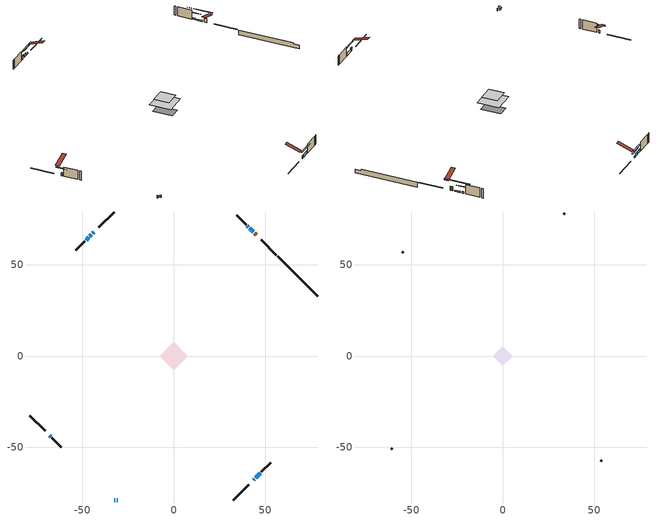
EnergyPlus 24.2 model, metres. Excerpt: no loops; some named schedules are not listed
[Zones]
conditioned space
 floor adiabatic (AdiabaticFloorConstruction): -7.69,0 0,7.69 7.69,0 0,-7.69 z2.75
 floor foundation (Slab1 construction): -5.5,1.62 -1.62,5.5 5.5,-1.62 1.62,-5.5 z-2.13
 wall outside (RimJoist1 construction): 32.68,-78.89 41.05,-70.51 / -78.89,-32.68 -70.51,-41.05 / -32.68,78.89 -41.05,70.51 / 56.25,55.32 47.87,63.69 z0.31:0.61
 wall outside (AdiabaticWallConstruction 1): 45.16,66.4 44.26,67.31 z0.31:2.34
 wall outside (AdiabaticWallConstruction): -32.68,-78.89 -32.12,-78.89 / 40.93,70.63 40.28,71.28 / -43.76,67.8 -44.41,67.15 z0.31:1.23; 43.76,-67.8 44.16,-67.4 z0.31:1.58; -67.8,-43.76 -67.4,-44.16 z0.31:1.84; 43.6,67.96 41.59,69.98 z0.31:0.92; -31.19,-78.89 -30.77,-78.89 z0.31:1.53; -45.07,66.5 -45.93,65.63 / 44.81,-66.75 47.4,-64.16 z0.31:1.83; -46.59,64.98 -48.02,63.54 z0.31:1.63
 wall outside (Wall1 construction): 48.06,-63.5 53.12,-58.44 / -66.75,-44.81 -61.68,-49.88 / -48.68,62.88 -53.75,57.82 / 39.63,71.94 34.56,77 z0.31:5.19
 wall foundation (FoundationWall1 construction): 56.9,54.66,-2.13 56.9,54.66,0.31 76.69,34.87,0.31 76.69,34.87,-0.25 78.89,32.68,-0.25 78.89,32.68,-2.13
 window (WindowConstruction 7): -32.68,-78.89 -32.12,-78.89 z0.31:1.22
 window (WindowConstruction 5): 43.76,-67.8 44.16,-67.4 z0.31:1.58
 window (WindowConstruction 6): -67.8,-43.76 -67.4,-44.16 z0.31:1.83
 window (WindowConstruction 9): 43.6,67.96 41.59,69.98 z0.31:0.92
 window (WindowConstruction 8): -31.19,-78.89 -30.77,-78.89 z0.31:1.53
 window (WindowConstruction): 40.93,70.63 40.28,71.28 z0.31:1.22
 window (WindowConstruction 1): -43.76,67.8 -44.41,67.15 z0.31:1.22
 window (WindowConstruction 2): -45.07,66.5 -45.93,65.63 z0.31:1.83
 window (WindowConstruction 3): 44.81,-66.75 47.4,-64.16 z0.31:1.83
 window (WindowConstruction 4): -46.59,64.98 -48.02,63.54 z0.31:1.63
 door (Door): 45.16,66.4 44.26,67.31 z0.31:2.34
 ceiling adiabatic (AdiabaticFloorConstruction): 0,-7.69 7.69,0 0,7.69 -7.69,0 z2.75
attic - vented
 floor to conditioned space (Floor1 construction Reversed): -5.44,0 0,5.44 5.44,0 0,-5.44 z5.19
 wall outside (Wall3 construction): 53.78,-57.78 54.35,-57.21 / -61.02,-50.54 -60.45,-51.11 / -54.4,57.16 -54.97,56.59 / 33.9,77.66 33.33,78.23 z0.31:5.19
 roof outside (Roof1 construction): 43.11,-68.46,5.19 37.81,-63.16,7.68 36.41,-64.55,7.68 41.71,-69.85,5.19; -68.46,-43.11,5.19 -63.16,-37.81,7.68 -64.55,-36.41,7.68 -69.85,-41.71,5.19; -43.11,68.46,5.19 -37.81,63.16,7.68 -36.41,64.55,7.68 -41.71,69.85,5.19; 45.82,65.75,5.19 40.52,60.45,7.68 41.91,59.05,7.68 47.21,64.35,5.19
shading: -31.82,-78.89 -32.97,-78.89 -32.97,-80.41 -31.82,-80.41 z1.52; 44.3,-67.26 43.62,-67.94 43.91,-68.23 44.59,-67.55 z1.78; -65.54,-46.02 -69.67,-41.9 -69.96,-42.19 -65.83,-46.32 z4.47; 37.99,73.57 47.19,64.37 47.48,64.66 38.28,73.86 z6; 38.42,73.15 42.8,68.77 43.09,69.06 38.71,73.44 z3.86; -46.28,65.29 -41.9,69.67 -42.19,69.96 -46.57,65.58 z3.86; -47.8,63.77 -43.2,68.36 -43.49,68.65 -48.09,64.06 z4.47; 49.27,-62.29 42.95,-68.61 43.24,-68.9 49.56,-62.59 z4.47; -48.16,63.4 -46.44,65.12 -46.73,65.41 -48.45,63.69 z1.83
[Building]
Building 1: Terrain=Suburbs
[Site:Location]
Edmonton Intl AP_AB: Latitude {deg}=53.31; Longitude {deg}=-113.58; Time Zone {hr}=-7; Elevation {m}=723; Keep Site Location Information=Yes
[Site:GroundTemperature:Shallow]
-1.56185, -3.61833, -3.78302, -2.80711, 1.11059, 5.01004, 8.39065, 10.5322, 10.7141, 8.97234, 5.67794, 1.89811
[Site:WaterMainsTemperature]
Calculation Method=Schedule; Temperature Schedule=mains temperature schedule
[Material] Roughness=Rough; Thermal Absorptance=0.9
Name | Thickness {m} | Conductivity {W/m-K} | Density {kg/m3} | Specific Heat {J/kg-K} | Solar Absorptance | Visible Absorptance
asphalt or fiberglass shingles | 0.00635 | 0.162714 | 1121.4 | 1465.45 | 0.4 | 0.4
ceiling loosefill ins | 0.254 | 0.0480833 | 16.02 | 1046.75 | 0.7 | 0.7
ceiling stud and cavity | 0.1397 | 0.349499 | 65.682 | 1177.47 | 0.7 | 0.7
concrete 4.0 in. | 0.1016 | 1.803125 | 2242.8 | 837.4 | 0.7 | 0.7
concrete 8.0 in. | 0.2032 | 1.803125 | 2242.8 | 837.4 | 0.7 | 0.7
door material | 0.04445 | 0.053851 | 512.64 | 1214.23 | 0.7 | 0.7
exterior vertical ins | 0.07309 | 0.029427 | 32.04 | 1214.23 | 0.7 | 0.7
floor covering | 0.0127 | 0.0433444 | 54.468 | 1339.84 | 0.6 | 0.6
floor rigid ins; wall rigid ins 1 | 0.512978 | 0.029427 | 32.04 | 1214.23 | 0.7 | 0.7
floor stud and cavity | 0.1397 | 1.75129 | 37.0049 | 1207.88 | 0.7 | 0.7
furniture material conditioned space 1 | 0.1524 | 0.115458 | 640.8 | 1214.23 | 0.6 | 0.6
gypsum board | 0.0127 | 0.160291 | 801 | 837.4 | 0.6 | 0.6
gypsum board 1 | 0.0127 | 0.160291 | 801 | 837.4 | 0.7 | 0.7
osb sheathing 0.5 in. | 0.0127 | 0.115458 | 512.64 | 1214.23 | 0.7 | 0.7
osb sheathing 0.75 in. | 0.01905 | 0.115458 | 512.64 | 1214.23 | 0.7 | 0.7
osb sheathing 2.0 in. | 0.0508 | 0.115458 | 512.64 | 1214.23 | 0.7 | 0.7
rim joist rigid ins; wall rigid ins | 0.051816 | 0.029427 | 32.04 | 1214.23 | 0.7 | 0.7
rim joist stud and cavity | 0.0508 | 0.0414166 | 125.044 | 1163.47 | 0.6 | 0.6
wall stud and cavity | 0.1397 | 0.220388 | 139.0536 | 1170.24 | 0.7 | 0.7
wall stud and cavity 1 | 0.0889 | 6.1454 | 50.32683 | 1063.81 | 0.6 | 0.6
wall stud and cavity 2 | 0.0889 | 0.380278 | 52.3479 | 1209.89 | 0.7 | 0.7
wall stud and cavity 3 | 0.0889 | 0.391764 | 83.0341 | 1211.67 | 0.7 | 0.7
wood siding | 0.0254 | 0.102417 | 544.68 | 1172.36 | 0.4 | 0.4
wood siding 1 | 0.00254 | 0.102417 | 544.68 | 1172.36 | 0.4 | 0.4
wood siding 2; wood siding 3; wood siding 4 | 0.0254 | 0.102417 | 544.68 | 1172.36 | 0.7 | 0.7
[WindowMaterial:SimpleGlazingSystem]
Name | U-Factor {W/m2-K} | Solar Heat Gain Coefficient
WindowMaterial | 2.11846 | 0.42
WindowMaterial 1 | 3.02581 | 0.51
WindowMaterial 2 | 2.96562 | 0.59
WindowMaterial 3 | 1.95153 | 0.46
WindowMaterial 4 | 2.98492 | 0.56
WindowMaterial 5 | 2.18944 | 0.41
WindowMaterial 6 | 2.1724 | 0.41
WindowMaterial 7 | 3.30687 | 0.6
WindowMaterial 8 | 3.2745 | 0.51
[Construction]
AdiabaticFloorConstruction: floor stud and cavity, floor rigid ins, osb sheathing 0.75 in., floor covering
AdiabaticWallConstruction: wood siding 3, wall rigid ins 1, wall stud and cavity 2, gypsum board
AdiabaticWallConstruction 1: wood siding 4, wall rigid ins 1, wall stud and cavity 2, gypsum board
Door: door material
Floor1 construction Reversed: gypsum board, ceiling stud and cavity, ceiling loosefill ins
FoundationWall1 construction: concrete 8.0 in., gypsum board 1
furniture construction conditioned space 1: furniture material conditioned space 1
PartitionWallConstruction: gypsum board, wall stud and cavity 3, gypsum board
RimJoist1 construction: wood siding 2, rim joist rigid ins, osb sheathing 2.0 in., rim joist stud and cavity
Roof1 construction: asphalt or fiberglass shingles
Slab1 construction: concrete 4.0 in.
Wall1 construction: wood siding, wall rigid ins, osb sheathing 0.5 in., wall stud and cavity, gypsum board
Wall3 construction: wood siding 1, wall stud and cavity 1
WindowConstruction: WindowMaterial
WindowConstruction 1: WindowMaterial 1
WindowConstruction 2: WindowMaterial 2
WindowConstruction 3: WindowMaterial 3
WindowConstruction 4: WindowMaterial 4
WindowConstruction 5: WindowMaterial 5
WindowConstruction 6: WindowMaterial 6
WindowConstruction 7; WindowConstruction 8: WindowMaterial 7
WindowConstruction 9: WindowMaterial 8
[Zone] Multiplier=1; Part of Total Floor Area=Yes
Name | Volume {m3}
attic - vented | 24.0006
conditioned space | 449.5
[Space]
Name | Zone | Volume {m3}
attic - vented 1 | attic - vented | 24.0006
conditioned space 1 | conditioned space | 449.5
[ZoneInfiltration:EffectiveLeakageArea]
infil attic - vented 1: Zone or Space=attic - vented 1; Schedule=Always On Discrete; Effective Air Leakage Area {cm2}=2058.78; Stack Coefficient=0.000512819; Wind Coefficient=1.53004e-05
[ZoneMixing]
whole house fan mix: Zone or Space=attic - vented; Schedule=Always On Continuous; Design Flow Rate Calculation Method=Flow/Zone; Design Flow Rate {m3/s}=0; Source Zone or Space=conditioned space
[SurfaceProperty:ExposedFoundationPerimeter]
Slab1: Exposed Perimeter Calculation Method=TotalExposedPerimeter; Total Exposed Perimeter {m}=31.089
[InternalMass] Zone or ZoneList=conditioned space; Space or SpaceList=conditioned space 1
Name | Construction | Surface Area {m2}
furniture mass conditioned space 1 | furniture construction conditioned space 1 | 69.4402
partition wall mass | PartitionWallConstruction | 173.6
[Lights]
interior lighting: Zone or ZoneList or Space or SpaceList=conditioned space 1; Schedule=interior lighting schedule; Design Level Calculation Method=LightingLevel; Lighting Level {W}=343.2; Return Air Fraction=0; Fraction Radiant=0.6; Fraction Visible=0.2; Fraction Replaceable=1
[People]
occupants: Zone or ZoneList or Space or SpaceList=conditioned space 1; Number of People Schedule=occupants schedule; Number of People Calculation Method=People; Number of People=3; Fraction Radiant=0.314171; Sensible Heat Fraction=0.56303; Activity Level Schedule=occupants activity schedule; Carbon Dioxide Generation Rate {m3/s-W}=0; Enable ASHRAE 55 Comfort Warnings=No; Mean Radiant Temperature Calculation Type=EnclosureAveraged
[ElectricEquipment] Zone or ZoneList or Space or SpaceList=conditioned space 1; Design Level Calculation Method=EquipmentLevel
Name | Schedule | Design Level {W} | Fraction Latent | Fraction Radiant | Fraction Lost
clothes dryer | clothes dryer schedule | 140.772 | 0.015 | 0.081 | 0.85
clothes washer | clothes washer schedule | 32.1985 | 0.03 | 0.162 | 0.7
cooking range | cooking range schedule | 215.147 | 0.08 | 0.432 | 0.2
dishwasher | dishwasher schedule | 66.8632 | 0.3 | 0.18 | 0.4
fridge | fridge schedule | 72.9452 | 0 | 0.6 | 0
mech vent bath fan 0 | mech vent bath fan 0 schedule | 50.2 | 0 | 0 | 1
mech vent bath fan 1 | mech vent bath fan 1 schedule | 50.2 | 0 | 0 | 1
mech vent house fan | mech vent house fan schedule | 0 | 0 | 0 | 1
mech vent house fan cfis | mech vent house fan cfis schedule | 0 | 0 | 0 | 0
mech vent range fan 0 | mech vent range fan 0 schedule | 57 | 0 | 0 | 1
misc plug loads | misc plug loads schedule | 494.7 | 0.045 | 0.513 | 0.1
whole house fan | Always On Discrete | 0 | 0 | 0 | 1
[OtherEquipment] Zone or ZoneList or Space or SpaceList=conditioned space 1; Design Level Calculation Method=EquipmentLevel
Name | Fuel Type | Schedule | Design Level {W} | Fraction Latent | Fraction Radiant | Fraction Lost
clothes dryer 1 | Electricity | clothes dryer schedule | 0 | 0.015 | 0.081 | 0.85
cooking range 1 | Electricity | cooking range schedule | 0 | 0.08 | 0.432 | 0.2
general water use latent | None | general water use schedule | 62.594 | 1 | 0 | 0
general water use sensible | None | general water use schedule | -61.6891 | 0 | 0.6 | 0
mech vent house fan latent load | None | Always On Discrete | 0 | 1 | 0 | 0
mech vent house fan sensible load | None | Always On Discrete | 0 | 0 | 0 | 0
water heater energy adjustment1 | NaturalGas | Always On Discrete | 0.01 | 0 | 0 | 1
[ZoneInfiltration:DesignFlowRate] Zone or ZoneList or Space or SpaceList=conditioned space 1; Schedule=Always On Discrete; Design Flow Rate Calculation Method=Flow/Zone; Design Flow Rate {m3/s}=0
infil flow; natural vent flow; whole house fan flow
[AvailabilityManager:Scheduled]
furnace airloop Availability Manager: Schedule=Always On Discrete
[Foundation:Kiva]
Foundation Kiva 1: Initial Indoor Air Temperature {C}=18; Wall Height Above Grade {m}=0.309982; Wall Depth Below Slab {m}=0.2032; Custom Block Material Name 1=exterior vertical ins; Custom Block Depth 1 {m}=2.43998; Custom Block X Position 1 {m}=0.2159; Custom Block Z Position 1 {m}=0
[Foundation:Kiva:Settings]
Soil Conductivity {W/m-K}=0.849921; Soil Density {kg/m3}=1842.3; Soil Specific Heat {J/kg-K}=418.7; Ground Solar Absorptivity=0.9; Ground Thermal Absorptivity=0.9; Ground Surface Roughness {m}=0.03; Far-Field Width {m}=40; Deep-Ground Boundary Condition=ZeroFlux; Deep-Ground Depth {m}=40; Minimum Cell Dimension {m}=0.2; Maximum Cell Growth Coefficient=3; Simulation Timestep=Timestep
[Exterior:Lights]
exterior lighting: Schedule=exterior lighting schedule; Design Level {W}=75.6
[EnergyManagementSystem:GlobalVariable]
furnace_airloop_Fan_RTF
infil_program_Qfan
infil_program_Qinf
natural_vent_program_Qnv
natural_vent_program_Qwhf
[EnergyManagementSystem:Sensor]
Name | Output:Variable or Output:Meter Index Key | Output:Variable or Output:Meter
airflow_gain | infil flow | Infiltration Sensible Heat Gain Energy
airflow_gain_1 | natural vent flow | Infiltration Sensible Heat Gain Energy
airflow_gain_2 | whole house fan flow | Infiltration Sensible Heat Gain Energy
airflow_loss | infil flow | Infiltration Sensible Heat Loss Energy
airflow_loss_1 | natural vent flow | Infiltration Sensible Heat Loss Energy
airflow_loss_2 | whole house fan flow | Infiltration Sensible Heat Loss Energy
clg_load_cond |  | Cooling:EnergyTransfer:Zone:CONDITIONED SPACE
clg_sp_s; clg_sp_s_1 | cooling setpoint | Schedule Value
clothes_dryer_exhaust_0_sch_s | clothes dryer exhaust 0 schedule | Schedule Value
cool_season | cooling season schedule | Schedule Value
htg_load_cond |  | Heating:EnergyTransfer:Zone:CONDITIONED SPACE
htg_sp_s; htg_sp_s_1 | heating setpoint | Schedule Value
ig_ee_conv | clothes dryer | Electric Equipment Convective Heating Energy
ig_ee_conv_2 | cooking range | Electric Equipment Convective Heating Energy
ig_ee_conv_4 | fridge | Electric Equipment Convective Heating Energy
ig_ee_conv_5 | misc plug loads | Electric Equipment Convective Heating Energy
ig_ee_conv_6 | whole house fan | Electric Equipment Convective Heating Energy
ig_ee_rad | clothes dryer | Electric Equipment Radiant Heating Energy
ig_ee_rad_2 | cooking range | Electric Equipment Radiant Heating Energy
ig_ee_rad_4 | fridge | Electric Equipment Radiant Heating Energy
ig_ee_rad_5 | misc plug loads | Electric Equipment Radiant Heating Energy
ig_ee_rad_6 | whole house fan | Electric Equipment Radiant Heating Energy
ig_lgt_conv | interior lighting | Lights Convective Heating Energy
ig_lgt_rad | interior lighting | Lights Radiant Heating Energy
ig_lgt_vis | interior lighting | Lights Visible Radiation Heating Energy
ig_oe_conv | clothes dryer 1 | Other Equipment Convective Heating Energy
ig_oe_conv_1 | cooking range 1 | Other Equipment Convective Heating Energy
ig_oe_conv_2 | general water use latent | Other Equipment Convective Heating Energy
ig_oe_conv_3 | general water use sensible | Other Equipment Convective Heating Energy
ig_oe_conv_4 | water heater energy adjustment1 | Other Equipment Convective Heating Energy
ig_oe_rad | clothes dryer 1 | Other Equipment Radiant Heating Energy
ig_oe_rad_1 | cooking range 1 | Other Equipment Radiant Heating Energy
ig_oe_rad_2 | general water use latent | Other Equipment Radiant Heating Energy
ig_oe_rad_3 | general water use sensible | Other Equipment Radiant Heating Energy
ig_oe_rad_4 | water heater energy adjustment1 | Other Equipment Radiant Heating Energy
ig_ppl_conv | occupants | People Convective Heating Energy
ig_ppl_rad | occupants | People Radiant Heating Energy
im_conv | furniture mass conditioned space 1 | Surface Inside Face Convection Heat Gain Energy
im_conv_1 | partition wall mass | Surface Inside Face Convection Heat Gain Energy
im_ig | furniture mass conditioned space 1 | Surface Inside Face Internal Gains Radiation Heat Gain Energy
im_ig_1 | partition wall mass | Surface Inside Face Internal Gains Radiation Heat Gain Energy
im_lgt | furniture mass conditioned space 1 | Surface Inside Face Lights Radiation Heat Gain Energy
im_lgt_1 | partition wall mass | Surface Inside Face Lights Radiation Heat Gain Energy
im_sol | furniture mass conditioned space 1 | Surface Inside Face Solar Radiation Heat Gain Energy
im_sol_1 | partition wall mass | Surface Inside Face Solar Radiation Heat Gain Energy
im_surf | furniture mass conditioned space 1 | Surface Inside Face Net Surface Thermal Radiation Heat Gain Energy
im_surf_1 | partition wall mass | Surface Inside Face Net Surface Thermal Radiation Heat Gain Energy
mech_vent_bath_fan_0_sch_s | mech vent bath fan 0 schedule | Schedule Value
mech_vent_bath_fan_1_sch_s | mech vent bath fan 1 schedule | Schedule Value
mech_vent_range_fan_0_sch_s | mech vent range fan 0 schedule | Schedule Value
mv_conv | mech vent bath fan 0 | Electric Equipment Convective Heating Energy
mv_conv_1 | mech vent bath fan 1 | Electric Equipment Convective Heating Energy
mv_conv_2 | mech vent house fan | Electric Equipment Convective Heating Energy
mv_conv_3 | mech vent house fan cfis | Electric Equipment Convective Heating Energy
mv_conv_4 | mech vent range fan 0 | Electric Equipment Convective Heating Energy
mv_conv_5 | mech vent house fan latent load | Other Equipment Convective Heating Energy
mv_conv_6 | mech vent house fan sensible load | Other Equipment Convective Heating Energy
mv_rad | mech vent bath fan 0 | Electric Equipment Radiant Heating Energy
mv_rad_1 | mech vent bath fan 1 | Electric Equipment Radiant Heating Energy
mv_rad_2 | mech vent house fan | Electric Equipment Radiant Heating Energy
mv_rad_3 | mech vent house fan cfis | Electric Equipment Radiant Heating Energy
mv_rad_4 | mech vent range fan 0 | Electric Equipment Radiant Heating Energy
mv_rad_5 | mech vent house fan latent load | Other Equipment Radiant Heating Energy
mv_rad_6 | mech vent house fan sensible load | Other Equipment Radiant Heating Energy
natural_vent_s | natural vent schedule | Schedule Value
out_pb_s |  | Site Outdoor Air Barometric Pressure
out_wt_s |  | Site Outdoor Air Humidity Ratio
site_vw_s |  | Site Wind Speed
ss_back_out | Window1 | Surface Window Shortwave from Zone Back Out Window Heat Transfer Rate
ss_back_out_1 | Window10 | Surface Window Shortwave from Zone Back Out Window Heat Transfer Rate
ss_back_out_2 | Window11 | Surface Window Shortwave from Zone Back Out Window Heat Transfer Rate
ss_back_out_3 | Window12 | Surface Window Shortwave from Zone Back Out Window Heat Transfer Rate
ss_back_out_4 | Window2 | Surface Window Shortwave from Zone Back Out Window Heat Transfer Rate
ss_back_out_5 | Window3 | Surface Window Shortwave from Zone Back Out Window Heat Transfer Rate
ss_back_out_6 | Window4 | Surface Window Shortwave from Zone Back Out Window Heat Transfer Rate
ss_back_out_7 | Window5 | Surface Window Shortwave from Zone Back Out Window Heat Transfer Rate
ss_back_out_8 | Window6 | Surface Window Shortwave from Zone Back Out Window Heat Transfer Rate
ss_back_out_9 | Window7 | Surface Window Shortwave from Zone Back Out Window Heat Transfer Rate
ss_conv | Door1 | Surface Inside Face Convection Heat Gain Energy
ss_conv_1 | Window1 | Surface Inside Face Convection Heat Gain Energy
ss_conv_10 | Window7 | Surface Inside Face Convection Heat Gain Energy
ss_conv_2 | Window10 | Surface Inside Face Convection Heat Gain Energy
ss_conv_3 | Window11 | Surface Inside Face Convection Heat Gain Energy
ss_conv_4 | Window12 | Surface Inside Face Convection Heat Gain Energy
ss_conv_5 | Window2 | Surface Inside Face Convection Heat Gain Energy
ss_conv_6 | Window3 | Surface Inside Face Convection Heat Gain Energy
ss_conv_7 | Window4 | Surface Inside Face Convection Heat Gain Energy
ss_conv_8 | Window5 | Surface Inside Face Convection Heat Gain Energy
ss_conv_9 | Window6 | Surface Inside Face Convection Heat Gain Energy
ss_ig | Door1 | Surface Inside Face Internal Gains Radiation Heat Gain Energy
ss_ig_1 | Window1 | Surface Inside Face Internal Gains Radiation Heat Gain Energy
ss_ig_10 | Window7 | Surface Inside Face Internal Gains Radiation Heat Gain Energy
ss_ig_2 | Window10 | Surface Inside Face Internal Gains Radiation Heat Gain Energy
ss_ig_3 | Window11 | Surface Inside Face Internal Gains Radiation Heat Gain Energy
ss_ig_4 | Window12 | Surface Inside Face Internal Gains Radiation Heat Gain Energy
ss_ig_5 | Window2 | Surface Inside Face Internal Gains Radiation Heat Gain Energy
ss_ig_6 | Window3 | Surface Inside Face Internal Gains Radiation Heat Gain Energy
ss_ig_7 | Window4 | Surface Inside Face Internal Gains Radiation Heat Gain Energy
ss_ig_8 | Window5 | Surface Inside Face Internal Gains Radiation Heat Gain Energy
ss_ig_9 | Window6 | Surface Inside Face Internal Gains Radiation Heat Gain Energy
ss_lgt | Door1 | Surface Inside Face Lights Radiation Heat Gain Energy
ss_sol | Door1 | Surface Inside Face Solar Radiation Heat Gain Energy
ss_surf | Door1 | Surface Inside Face Net Surface Thermal Radiation Heat Gain Energy
ss_surf_1 | Window1 | Surface Inside Face Net Surface Thermal Radiation Heat Gain Energy
ss_surf_10 | Window7 | Surface Inside Face Net Surface Thermal Radiation Heat Gain Energy
ss_surf_2 | Window10 | Surface Inside Face Net Surface Thermal Radiation Heat Gain Energy
ss_surf_3 | Window11 | Surface Inside Face Net Surface Thermal Radiation Heat Gain Energy
ss_surf_4 | Window12 | Surface Inside Face Net Surface Thermal Radiation Heat Gain Energy
ss_surf_5 | Window2 | Surface Inside Face Net Surface Thermal Radiation Heat Gain Energy
ss_surf_6 | Window3 | Surface Inside Face Net Surface Thermal Radiation Heat Gain Energy
ss_surf_7 | Window4 | Surface Inside Face Net Surface Thermal Radiation Heat Gain Energy
ss_surf_8 | Window5 | Surface Inside Face Net Surface Thermal Radiation Heat Gain Energy
ss_surf_9 | Window6 | Surface Inside Face Net Surface Thermal Radiation Heat Gain Energy
ss_trans_in | Window1 | Surface Window Transmitted Solar Radiation Rate
ss_trans_in_1 | Window10 | Surface Window Transmitted Solar Radiation Rate
ss_trans_in_2 | Window11 | Surface Window Transmitted Solar Radiation Rate
ss_trans_in_3 | Window12 | Surface Window Transmitted Solar Radiation Rate
ss_trans_in_4 | Window2 | Surface Window Transmitted Solar Radiation Rate
ss_trans_in_5 | Window3 | Surface Window Transmitted Solar Radiation Rate
ss_trans_in_6 | Window4 | Surface Window Transmitted Solar Radiation Rate
ss_trans_in_7 | Window5 | Surface Window Transmitted Solar Radiation Rate
ss_trans_in_8 | Window6 | Surface Window Transmitted Solar Radiation Rate
ss_trans_in_9 | Window7 | Surface Window Transmitted Solar Radiation Rate
ss_trans_out | Window1 | Surface Inside Face Initial Transmitted Diffuse Transmitted Out Window Solar Radiation Rate
ss_trans_out_1 | Window10 | Surface Inside Face Initial Transmitted Diffuse Transmitted Out Window Solar Radiation Rate
ss_trans_out_2 | Window11 | Surface Inside Face Initial Transmitted Diffuse Transmitted Out Window Solar Radiation Rate
ss_trans_out_3 | Window12 | Surface Inside Face Initial Transmitted Diffuse Transmitted Out Window Solar Radiation Rate
ss_trans_out_4 | Window2 | Surface Inside Face Initial Transmitted Diffuse Transmitted Out Window Solar Radiation Rate
ss_trans_out_5 | Window3 | Surface Inside Face Initial Transmitted Diffuse Transmitted Out Window Solar Radiation Rate
ss_trans_out_6 | Window4 | Surface Inside Face Initial Transmitted Diffuse Transmitted Out Window Solar Radiation Rate
ss_trans_out_7 | Window5 | Surface Inside Face Initial Transmitted Diffuse Transmitted Out Window Solar Radiation Rate
ss_trans_out_8 | Window6 | Surface Inside Face Initial Transmitted Diffuse Transmitted Out Window Solar Radiation Rate
ss_trans_out_9 | Window7 | Surface Inside Face Initial Transmitted Diffuse Transmitted Out Window Solar Radiation Rate
s_conv | Floor1 | Surface Inside Face Convection Heat Gain Energy
s_conv_1 | FoundationWall1 | Surface Inside Face Convection Heat Gain Energy
s_conv_10 | Wall1:225 | Surface Inside Face Convection Heat Gain Energy
s_conv_11 | Wall1:315 | Surface Inside Face Convection Heat Gain Energy
s_conv_12 | Wall1:45 | Surface Inside Face Convection Heat Gain Energy
s_conv_2 | inferred conditioned ceiling | Surface Inside Face Convection Heat Gain Energy
s_conv_3 | inferred conditioned floor | Surface Inside Face Convection Heat Gain Energy
s_conv_4 | RimJoist1:135 | Surface Inside Face Convection Heat Gain Energy
s_conv_5 | RimJoist1:225 | Surface Inside Face Convection Heat Gain Energy
s_conv_6 | RimJoist1:315 | Surface Inside Face Convection Heat Gain Energy
s_conv_7 | RimJoist1:45 | Surface Inside Face Convection Heat Gain Energy
s_conv_8 | Slab1 | Surface Inside Face Convection Heat Gain Energy
s_conv_9 | Wall1:135 | Surface Inside Face Convection Heat Gain Energy
s_ig | Floor1 | Surface Inside Face Internal Gains Radiation Heat Gain Energy
s_ig_1 | FoundationWall1 | Surface Inside Face Internal Gains Radiation Heat Gain Energy
s_ig_10 | Wall1:225 | Surface Inside Face Internal Gains Radiation Heat Gain Energy
s_ig_11 | Wall1:315 | Surface Inside Face Internal Gains Radiation Heat Gain Energy
s_ig_12 | Wall1:45 | Surface Inside Face Internal Gains Radiation Heat Gain Energy
s_ig_2 | inferred conditioned ceiling | Surface Inside Face Internal Gains Radiation Heat Gain Energy
s_ig_3 | inferred conditioned floor | Surface Inside Face Internal Gains Radiation Heat Gain Energy
s_ig_4 | RimJoist1:135 | Surface Inside Face Internal Gains Radiation Heat Gain Energy
s_ig_5 | RimJoist1:225 | Surface Inside Face Internal Gains Radiation Heat Gain Energy
s_ig_6 | RimJoist1:315 | Surface Inside Face Internal Gains Radiation Heat Gain Energy
s_ig_7 | RimJoist1:45 | Surface Inside Face Internal Gains Radiation Heat Gain Energy
s_ig_8 | Slab1 | Surface Inside Face Internal Gains Radiation Heat Gain Energy
s_ig_9 | Wall1:135 | Surface Inside Face Internal Gains Radiation Heat Gain Energy
s_lgt | Floor1 | Surface Inside Face Lights Radiation Heat Gain Energy
s_lgt_1 | FoundationWall1 | Surface Inside Face Lights Radiation Heat Gain Energy
s_lgt_10 | Wall1:225 | Surface Inside Face Lights Radiation Heat Gain Energy
s_lgt_11 | Wall1:315 | Surface Inside Face Lights Radiation Heat Gain Energy
s_lgt_12 | Wall1:45 | Surface Inside Face Lights Radiation Heat Gain Energy
s_lgt_2 | inferred conditioned ceiling | Surface Inside Face Lights Radiation Heat Gain Energy
s_lgt_3 | inferred conditioned floor | Surface Inside Face Lights Radiation Heat Gain Energy
